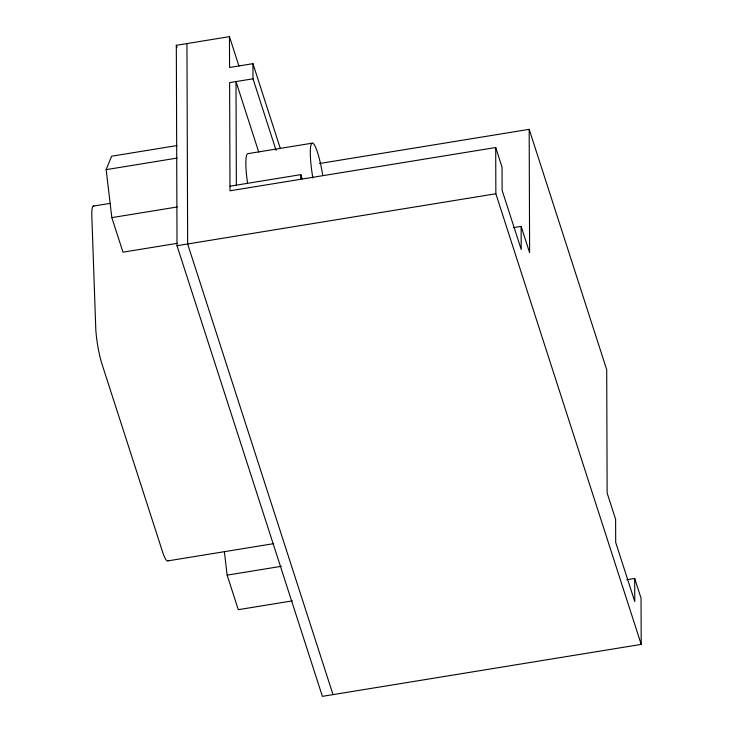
<?xml version="1.0" encoding="UTF-8"?>
<svg xmlns="http://www.w3.org/2000/svg" width="733" height="733" viewBox="0 0 733 733"><rect width="100%" height="100%" fill="white"/><g stroke="black" fill="none" stroke-linecap="round" stroke-linejoin="round"><path stroke-width="1.1" d="M177.084 243.356L122.979 252.179L111.837 217.628L106.157 169.644L111.618 156.211L176.992 145.565M626.834 579.721L634.686 578.438L641.045 598.155L641.21 644.399L322.383 696.35L177.019 245.711L176.323 45.309L229.456 36.65L238.94 66.043M280.226 148.222L252.949 63.67L229.566 67.482L229.456 36.65M252.949 63.67L253.004 78.807L229.621 82.618L229.997 190.8L495.691 147.516L502.05 167.225L502.132 190.351L521.209 249.495L521.126 226.378L513.274 227.651M106.157 169.644L177.166 158.071M312.386 143.146L247.937 153.646A32.701 5.085 80.7 0 0 247.571 183.195M319.551 163.496L529.18 129.338L606.704 369.679L607.135 493.007L615.61 519.294L615.693 542.42L634.769 601.564L634.686 578.438M93.293 206.11L110.152 203.362M229.979 186.182L300.805 174.637L302.143 178.788M111.837 217.628L177.212 206.972M177.019 245.711L495.856 193.759L495.691 147.516M167.967 560.873L273.638 543.657M224.38 551.702L227.148 575.139L281.252 566.316M292.403 600.868L238.298 609.682L227.148 575.139M521.126 226.378L529.611 252.665L529.18 129.338M495.856 193.759L641.21 644.399M253.004 78.807L276.075 150.357M258.722 152.043L235.999 81.574L236.356 185.137M176.323 45.309L177.029 47.489M333.011 694.618L187.648 243.979L186.952 43.577M300.805 174.637L300.823 179.264M168.498 560.333A32.481 5.049 80.7 0 1 162.57 551.876L101.979 364.035A28.294 4.398 80.7 0 1 95.812 329.795L91.79 214.851A27.148 4.224 80.7 0 1 93.952 206.156M312.854 177.954A32.701 5.085 80.7 0 1 312.231 143.182A32.701 5.085 80.7 0 1 322.667 175.013"/></g></svg>
